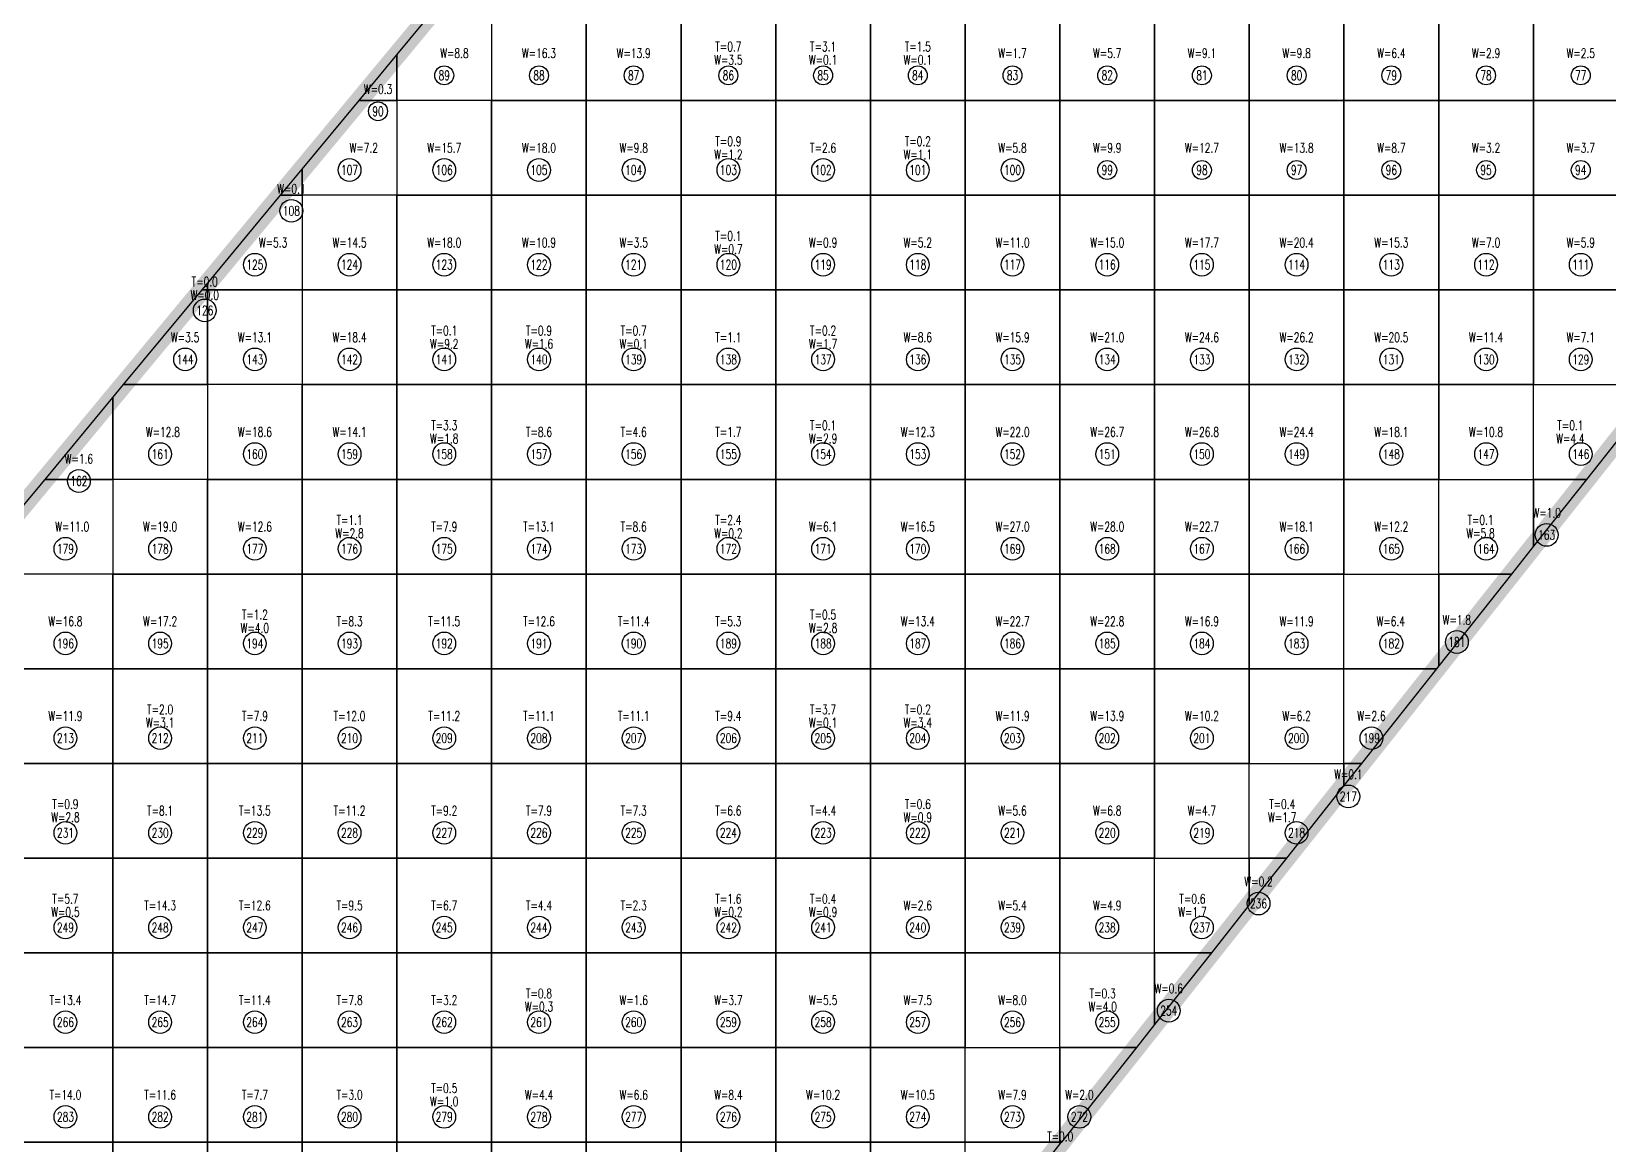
# Model space of a CAD drawing. Extents: x 4283 to 40403, y 1134 to 1764.
# Drawn here: x 28907.6 to 28963.1, y 1609.8 to 1648.9 of the extents above; entities that cross this region are included whole.
import ezdxf
from ezdxf.enums import TextEntityAlignment as Align

# ---------------------------------------------------------------- set-up
doc = ezdxf.new("R2010")
doc.units = 0
for name, color, linetype in [('tdz_2-4方格网', 2, 'Continuous'), ('tdz_2-4方格网计算', 7, 'Continuous'), ('tdz_格田', 6, 'Continuous')]:
    doc.layers.add(name, color=color, linetype=linetype)
doc.styles.add('GLandNum', font='txt_____.ttf', dxfattribs={"width": 0.7, "height": 0.5})

msp = doc.modelspace()

# ---------------------------------------------------------------- linework, layer by layer
at = {"layer": 'tdz_2-4方格网', "linetype": 'Continuous'}
for points in [[(28921.843, 1649.841, 2283.178), (28923.745, 1649.841, 2283.213), (28923.745, 1646.508, 2283.417), (28920.412, 1646.508, 2283.277), (28920.412, 1648.114, 2283.234)], [(28923.745, 1649.841, 2283.213), (28923.745, 1646.508, 2283.417), (28927.078, 1646.508, 2283.302), (28927.078, 1649.841, 2283.214)], [(28927.078, 1649.841, 2283.214), (28927.078, 1646.508, 2283.302), (28930.412, 1646.508, 2282.612), (28930.412, 1649.841, 2282.91)], [(28930.412, 1649.841, 2282.91), (28930.412, 1646.508, 2282.612), (28933.745, 1646.508, 2282.032), (28933.745, 1649.841, 2282.492)], [(28933.745, 1649.841, 2282.492), (28933.745, 1646.508, 2282.032), (28937.078, 1646.508, 2282), (28937.078, 1649.841, 2282)], [(28937.078, 1649.841, 2282), (28937.078, 1646.508, 2282), (28940.412, 1646.508, 2281.886), (28940.412, 1649.841, 2281.913)], [(28940.412, 1649.841, 2281.913), (28940.412, 1646.508, 2281.886), (28943.745, 1646.508, 2281.769), (28943.745, 1649.841, 2281.778)], [(28943.745, 1649.841, 2281.778), (28943.745, 1646.508, 2281.769), (28947.078, 1646.508, 2281.692), (28947.078, 1649.841, 2281.643)], [(28947.078, 1649.841, 2281.643), (28947.078, 1646.508, 2281.692), (28950.412, 1646.508, 2281.534), (28950.412, 1649.841, 2281.527)], [(28950.412, 1649.841, 2281.527), (28950.412, 1646.508, 2281.534), (28953.745, 1646.508, 2281.291), (28953.745, 1649.841, 2281.259)], [(28953.745, 1649.841, 2281.259), (28953.745, 1646.508, 2281.291), (28957.078, 1646.508, 2280.861), (28957.078, 1649.841, 2280.981)], [(28957.078, 1649.841, 2280.981), (28957.078, 1646.508, 2280.861), (28960.412, 1646.508, 2280.631), (28960.412, 1649.841, 2280.696)], [(28960.412, 1649.841, 2280.696), (28960.412, 1646.508, 2280.631), (28963.745, 1646.508, 2280.445), (28963.745, 1649.841, 2280.502)], [(28920.412, 1648.114, 2283.234), (28920.412, 1646.508, 2283.277), (28919.08, 1646.508, 2283.285)], [(28919.08, 1646.508, 2283.285), (28920.412, 1646.508, 2283.277), (28920.412, 1643.174, 2283.528), (28917.078, 1643.174, 2283.381), (28917.078, 1644.093, 2283.363)], [(28920.412, 1646.508, 2283.277), (28920.412, 1643.174, 2283.528), (28923.745, 1643.174, 2283.409), (28923.745, 1646.508, 2283.417)], [(28923.745, 1646.508, 2283.417), (28923.745, 1643.174, 2283.409), (28927.078, 1643.174, 2282.893), (28927.078, 1646.508, 2283.302)], [(28927.078, 1646.508, 2283.302), (28927.078, 1643.174, 2282.893), (28930.412, 1643.174, 2282.491), (28930.412, 1646.508, 2282.612)], [(28930.412, 1646.508, 2282.612), (28930.412, 1643.174, 2282.491), (28933.745, 1643.174, 2282.234), (28933.745, 1646.508, 2282.032)], [(28933.745, 1646.508, 2282.032), (28933.745, 1643.174, 2282.234), (28937.078, 1643.174, 2282), (28937.078, 1646.508, 2282)], [(28937.078, 1646.508, 2282), (28937.078, 1643.174, 2282), (28940.412, 1643.174, 2281.933), (28940.412, 1646.508, 2281.886)], [(28940.412, 1646.508, 2281.886), (28940.412, 1643.174, 2281.933), (28943.745, 1643.174, 2281.856), (28943.745, 1646.508, 2281.769)], [(28943.745, 1646.508, 2281.769), (28943.745, 1643.174, 2281.856), (28947.078, 1643.174, 2281.718), (28947.078, 1646.508, 2281.692)], [(28947.078, 1646.508, 2281.692), (28947.078, 1643.174, 2281.718), (28950.412, 1643.174, 2281.525), (28950.412, 1646.508, 2281.534)], [(28950.412, 1646.508, 2281.534), (28950.412, 1643.174, 2281.525), (28953.745, 1643.174, 2281.386), (28953.745, 1646.508, 2281.291)], [(28953.745, 1646.508, 2281.291), (28953.745, 1643.174, 2281.386), (28957.078, 1643.174, 2280.8), (28957.078, 1646.508, 2280.861)], [(28957.078, 1646.508, 2280.861), (28957.078, 1643.174, 2280.8), (28960.412, 1643.174, 2280.605), (28960.412, 1646.508, 2280.631)], [(28960.412, 1646.508, 2280.631), (28960.412, 1643.174, 2280.605), (28963.745, 1643.174, 2280.419), (28963.745, 1646.508, 2280.445)], [(28917.078, 1644.093, 2283.363), (28917.078, 1643.174, 2283.381), (28916.317, 1643.174, 2283.393)], [(28916.317, 1643.174, 2283.393), (28917.078, 1643.174, 2283.381), (28917.078, 1639.841, 2283.593), (28913.745, 1639.841, 2283.497), (28913.745, 1640.072, 2283.493)], [(28917.078, 1643.174, 2283.381), (28917.078, 1639.841, 2283.593), (28920.412, 1639.841, 2283.557), (28920.412, 1643.174, 2283.528)], [(28920.412, 1643.174, 2283.528), (28920.412, 1639.841, 2283.557), (28923.745, 1639.841, 2283.085), (28923.745, 1643.174, 2283.409)], [(28923.745, 1643.174, 2283.409), (28923.745, 1639.841, 2283.085), (28927.078, 1639.841, 2282.58), (28927.078, 1643.174, 2282.893)], [(28927.078, 1643.174, 2282.893), (28927.078, 1639.841, 2282.58), (28930.412, 1639.841, 2282.351), (28930.412, 1643.174, 2282.491)], [(28930.412, 1643.174, 2282.491), (28930.412, 1639.841, 2282.351), (28933.745, 1639.841, 2282.094), (28933.745, 1643.174, 2282.234)], [(28933.745, 1643.174, 2282.234), (28933.745, 1639.841, 2282.094), (28937.078, 1639.841, 2282), (28937.078, 1643.174, 2282)], [(28937.078, 1643.174, 2282), (28937.078, 1639.841, 2282), (28940.412, 1639.841, 2282), (28940.412, 1643.174, 2281.933)], [(28940.412, 1643.174, 2281.933), (28940.412, 1639.841, 2282), (28943.745, 1639.841, 2281.907), (28943.745, 1643.174, 2281.856)], [(28943.745, 1643.174, 2281.856), (28943.745, 1639.841, 2281.907), (28947.078, 1639.841, 2281.789), (28947.078, 1643.174, 2281.718)], [(28947.078, 1643.174, 2281.718), (28947.078, 1639.841, 2281.789), (28950.412, 1639.841, 2281.672), (28950.412, 1643.174, 2281.525)], [(28950.412, 1643.174, 2281.525), (28950.412, 1639.841, 2281.672), (28953.745, 1639.841, 2281.554), (28953.745, 1643.174, 2281.386)], [(28953.745, 1643.174, 2281.386), (28953.745, 1639.841, 2281.554), (28957.078, 1639.841, 2281.005), (28957.078, 1643.174, 2280.8)], [(28957.078, 1643.174, 2280.8), (28957.078, 1639.841, 2281.005), (28960.412, 1639.841, 2280.589), (28960.412, 1643.174, 2280.605)], [(28960.412, 1643.174, 2280.605), (28960.412, 1639.841, 2280.589), (28963.745, 1639.841, 2280.415), (28963.745, 1643.174, 2280.419)], [(28913.745, 1640.072, 2283.493), (28913.745, 1639.841, 2283.497), (28913.553, 1639.841, 2283.5)], [(28913.553, 1639.841, 2283.5), (28913.745, 1639.841, 2283.497), (28913.745, 1636.508, 2283.658), (28910.79, 1636.508, 2283.608)], [(28913.745, 1636.508, 2283.658), (28913.745, 1639.841, 2283.497), (28917.078, 1639.841, 2283.593), (28917.078, 1636.508, 2283.711)], [(28917.078, 1639.841, 2283.593), (28917.078, 1636.508, 2283.711), (28920.412, 1636.508, 2283.307), (28920.412, 1639.841, 2283.557)], [(28920.412, 1639.841, 2283.557), (28920.412, 1636.508, 2283.307), (28923.745, 1636.508, 2282.548), (28923.745, 1639.841, 2283.085)], [(28923.745, 1639.841, 2283.085), (28923.745, 1636.508, 2282.548), (28927.078, 1636.508, 2282.433), (28927.078, 1639.841, 2282.58)], [(28927.078, 1639.841, 2282.58), (28927.078, 1636.508, 2282.433), (28930.412, 1636.508, 2282.212), (28930.412, 1639.841, 2282.351)], [(28930.412, 1639.841, 2282.351), (28930.412, 1636.508, 2282.212), (28933.745, 1636.508, 2282), (28933.745, 1639.841, 2282.094)], [(28933.745, 1639.841, 2282.094), (28933.745, 1636.508, 2282), (28937.078, 1636.508, 2282), (28937.078, 1639.841, 2282)], [(28937.078, 1639.841, 2282), (28937.078, 1636.508, 2282), (28940.412, 1636.508, 2282), (28940.412, 1639.841, 2282)], [(28940.412, 1639.841, 2282), (28940.412, 1636.508, 2282), (28943.745, 1636.508, 2282.017), (28943.745, 1639.841, 2281.907)], [(28943.745, 1639.841, 2281.907), (28943.745, 1636.508, 2282.017), (28947.078, 1636.508, 2281.898), (28947.078, 1639.841, 2281.789)], [(28947.078, 1639.841, 2281.789), (28947.078, 1636.508, 2281.898), (28950.412, 1636.508, 2281.785), (28950.412, 1639.841, 2281.672)], [(28950.412, 1639.841, 2281.672), (28950.412, 1636.508, 2281.785), (28953.745, 1636.508, 2281.443), (28953.745, 1639.841, 2281.554)], [(28953.745, 1639.841, 2281.554), (28953.745, 1636.508, 2281.443), (28957.078, 1636.508, 2280.99), (28957.078, 1639.841, 2281.005)], [(28957.078, 1639.841, 2281.005), (28957.078, 1636.508, 2280.99), (28960.412, 1636.508, 2280.589), (28960.412, 1639.841, 2280.589)], [(28960.412, 1639.841, 2280.589), (28960.412, 1636.508, 2280.589), (28963.745, 1636.508, 2280.262), (28963.745, 1639.841, 2280.415)], [(28910.79, 1636.508, 2283.608), (28913.745, 1636.508, 2283.658), (28913.745, 1633.174, 2283.866), (28910.412, 1633.174, 2283.721), (28910.412, 1636.051, 2283.623)], [(28913.745, 1636.508, 2283.658), (28913.745, 1633.174, 2283.866), (28917.078, 1633.174, 2283.511), (28917.078, 1636.508, 2283.711)], [(28917.078, 1636.508, 2283.711), (28917.078, 1633.174, 2283.511), (28920.412, 1633.174, 2282.883), (28920.412, 1636.508, 2283.307)], [(28920.412, 1636.508, 2283.307), (28920.412, 1633.174, 2282.883), (28923.745, 1633.174, 2282.165), (28923.745, 1636.508, 2282.548)], [(28923.745, 1636.508, 2282.548), (28923.745, 1633.174, 2282.165), (28927.078, 1633.174, 2282.135), (28927.078, 1636.508, 2282.433)], [(28927.078, 1636.508, 2282.433), (28927.078, 1633.174, 2282.135), (28930.412, 1633.174, 2282.073), (28930.412, 1636.508, 2282.212)], [(28930.412, 1636.508, 2282.212), (28930.412, 1633.174, 2282.073), (28933.745, 1633.174, 2282), (28933.745, 1636.508, 2282)], [(28933.745, 1636.508, 2282), (28933.745, 1633.174, 2282), (28937.078, 1633.174, 2282), (28937.078, 1636.508, 2282)], [(28937.078, 1636.508, 2282), (28937.078, 1633.174, 2282), (28940.412, 1633.174, 2282.093), (28940.412, 1636.508, 2282)], [(28940.412, 1636.508, 2282), (28940.412, 1633.174, 2282.093), (28943.745, 1633.174, 2282.16), (28943.745, 1636.508, 2282.017)], [(28943.745, 1636.508, 2282.017), (28943.745, 1633.174, 2282.16), (28947.078, 1633.174, 2281.847), (28947.078, 1636.508, 2281.898)], [(28947.078, 1636.508, 2281.898), (28947.078, 1633.174, 2281.847), (28950.412, 1633.174, 2281.542), (28950.412, 1636.508, 2281.785)], [(28950.412, 1636.508, 2281.785), (28950.412, 1633.174, 2281.542), (28953.745, 1633.174, 2281.188), (28953.745, 1636.508, 2281.443)], [(28953.745, 1636.508, 2281.443), (28953.745, 1633.174, 2281.188), (28957.078, 1633.174, 2280.81), (28957.078, 1636.508, 2280.99)], [(28957.078, 1636.508, 2280.99), (28957.078, 1633.174, 2280.81), (28960.412, 1633.174, 2280.412), (28960.412, 1636.508, 2280.589)], [(28962.278, 1633.174, 2280.287), (28960.412, 1633.174, 2280.412), (28960.412, 1636.508, 2280.589), (28963.745, 1636.508, 2280.262), (28963.745, 1635.026, 2280.245)], [(28910.412, 1636.051, 2283.623), (28910.412, 1633.174, 2283.721), (28908.027, 1633.174, 2283.715)], [(28908.027, 1633.174, 2283.715), (28910.412, 1633.174, 2283.721), (28910.412, 1629.841, 2283.962), (28907.078, 1629.841, 2283.795), (28907.078, 1632.03, 2283.752)], [(28910.412, 1633.174, 2283.721), (28910.412, 1629.841, 2283.962), (28913.745, 1629.841, 2283.793), (28913.745, 1633.174, 2283.866)], [(28913.745, 1633.174, 2283.866), (28913.745, 1629.841, 2283.793), (28917.078, 1629.841, 2282.965), (28917.078, 1633.174, 2283.511)], [(28917.078, 1633.174, 2283.511), (28917.078, 1629.841, 2282.965), (28920.412, 1629.841, 2282.493), (28920.412, 1633.174, 2282.883)], [(28920.412, 1633.174, 2282.883), (28920.412, 1629.841, 2282.493), (28923.745, 1629.841, 2282.204), (28923.745, 1633.174, 2282.165)], [(28923.745, 1633.174, 2282.165), (28923.745, 1629.841, 2282.204), (28927.078, 1629.841, 2282), (28927.078, 1633.174, 2282.135)], [(28927.078, 1633.174, 2282.135), (28927.078, 1629.841, 2282), (28930.412, 1629.841, 2281.914), (28930.412, 1633.174, 2282.073)], [(28930.412, 1633.174, 2282.073), (28930.412, 1629.841, 2281.914), (28933.745, 1629.841, 2281.974), (28933.745, 1633.174, 2282)], [(28933.745, 1633.174, 2282), (28933.745, 1629.841, 2281.974), (28937.078, 1629.841, 2282.009), (28937.078, 1633.174, 2282)], [(28937.078, 1633.174, 2282), (28937.078, 1629.841, 2282.009), (28940.412, 1629.841, 2282.134), (28940.412, 1633.174, 2282.093)], [(28940.412, 1633.174, 2282.093), (28940.412, 1629.841, 2282.134), (28943.745, 1629.841, 2282.118), (28943.745, 1633.174, 2282.16)], [(28943.745, 1633.174, 2282.16), (28943.745, 1629.841, 2282.118), (28947.078, 1629.841, 2281.628), (28947.078, 1633.174, 2281.847)], [(28947.078, 1633.174, 2281.847), (28947.078, 1629.841, 2281.628), (28950.412, 1629.841, 2281.315), (28950.412, 1633.174, 2281.542)], [(28950.412, 1633.174, 2281.542), (28950.412, 1629.841, 2281.315), (28953.745, 1629.841, 2280.944), (28953.745, 1633.174, 2281.188)], [(28953.745, 1633.174, 2281.188), (28953.745, 1629.841, 2280.944), (28957.078, 1629.841, 2280.562), (28957.078, 1633.174, 2280.81)], [(28959.638, 1629.841, 2280.363), (28957.078, 1629.841, 2280.562), (28957.078, 1633.174, 2280.81), (28960.412, 1633.174, 2280.412), (28960.412, 1630.818, 2280.341)], [(28960.412, 1633.174, 2280.412), (28962.278, 1633.174, 2280.287), (28960.412, 1630.818, 2280.341)], [(28907.078, 1629.841, 2283.795), (28907.078, 1626.508, 2284), (28910.412, 1626.508, 2283.9), (28910.412, 1629.841, 2283.962)], [(28910.412, 1629.841, 2283.962), (28910.412, 1626.508, 2283.9), (28913.745, 1626.508, 2283.199), (28913.745, 1629.841, 2283.793)], [(28913.745, 1629.841, 2283.793), (28913.745, 1626.508, 2283.199), (28917.078, 1626.508, 2282.577), (28917.078, 1629.841, 2282.965)], [(28917.078, 1629.841, 2282.965), (28917.078, 1626.508, 2282.577), (28920.412, 1626.508, 2282.383), (28920.412, 1629.841, 2282.493)], [(28920.412, 1629.841, 2282.493), (28920.412, 1626.508, 2282.383), (28923.745, 1626.508, 2282.141), (28923.745, 1629.841, 2282.204)], [(28923.745, 1629.841, 2282.204), (28923.745, 1626.508, 2282.141), (28927.078, 1626.508, 2281.911), (28927.078, 1629.841, 2282)], [(28927.078, 1629.841, 2282), (28927.078, 1626.508, 2281.911), (28930.412, 1626.508, 2281.696), (28930.412, 1629.841, 2281.914)], [(28930.412, 1629.841, 2281.914), (28930.412, 1626.508, 2281.696), (28933.745, 1626.508, 2281.645), (28933.745, 1629.841, 2281.974)], [(28933.745, 1629.841, 2281.974), (28933.745, 1626.508, 2281.645), (28937.078, 1626.508, 2281.708), (28937.078, 1629.841, 2282.009)], [(28937.078, 1629.841, 2282.009), (28937.078, 1626.508, 2281.708), (28940.412, 1626.508, 2281.756), (28940.412, 1629.841, 2282.134)], [(28940.412, 1629.841, 2282.134), (28940.412, 1626.508, 2281.756), (28943.745, 1626.508, 2281.736), (28943.745, 1629.841, 2282.118)], [(28943.745, 1629.841, 2282.118), (28943.745, 1626.508, 2281.736), (28947.078, 1626.508, 2281.411), (28947.078, 1629.841, 2281.628)], [(28947.078, 1629.841, 2281.628), (28947.078, 1626.508, 2281.411), (28950.412, 1626.508, 2281.062), (28950.412, 1629.841, 2281.315)], [(28950.412, 1629.841, 2281.315), (28950.412, 1626.508, 2281.062), (28953.745, 1626.508, 2280.703), (28953.745, 1629.841, 2280.944)], [(28956.998, 1626.508, 2280.44), (28953.745, 1626.508, 2280.703), (28953.745, 1629.841, 2280.944), (28957.078, 1629.841, 2280.562), (28957.078, 1626.609, 2280.437)], [(28957.078, 1629.841, 2280.562), (28959.638, 1629.841, 2280.363), (28957.078, 1626.609, 2280.437)], [(28907.078, 1626.508, 2284), (28907.078, 1623.174, 2283.674), (28910.412, 1623.174, 2283.267), (28910.412, 1626.508, 2283.9)], [(28910.412, 1626.508, 2283.9), (28910.412, 1623.174, 2283.267), (28913.745, 1623.174, 2282.632), (28913.745, 1626.508, 2283.199)], [(28913.745, 1626.508, 2283.199), (28913.745, 1623.174, 2282.632), (28917.078, 1623.174, 2282.465), (28917.078, 1626.508, 2282.577)], [(28917.078, 1626.508, 2282.577), (28917.078, 1623.174, 2282.465), (28920.412, 1623.174, 2282.297), (28920.412, 1626.508, 2282.383)], [(28920.412, 1626.508, 2282.383), (28920.412, 1623.174, 2282.297), (28923.745, 1623.174, 2282.129), (28923.745, 1626.508, 2282.141)], [(28923.745, 1626.508, 2282.141), (28923.745, 1623.174, 2282.129), (28927.078, 1623.174, 2281.927), (28927.078, 1626.508, 2281.911)], [(28927.078, 1626.508, 2281.911), (28927.078, 1623.174, 2281.927), (28930.412, 1623.174, 2281.715), (28930.412, 1626.508, 2281.696)], [(28930.412, 1626.508, 2281.696), (28930.412, 1623.174, 2281.715), (28933.745, 1623.174, 2281.519), (28933.745, 1626.508, 2281.645)], [(28933.745, 1626.508, 2281.645), (28933.745, 1623.174, 2281.519), (28937.078, 1623.174, 2281.418), (28937.078, 1626.508, 2281.708)], [(28937.078, 1626.508, 2281.708), (28937.078, 1623.174, 2281.418), (28940.412, 1623.174, 2281.407), (28940.412, 1626.508, 2281.756)], [(28940.412, 1626.508, 2281.756), (28940.412, 1623.174, 2281.407), (28943.745, 1623.174, 2281.394), (28943.745, 1626.508, 2281.736)], [(28943.745, 1626.508, 2281.736), (28943.745, 1623.174, 2281.394), (28947.078, 1623.174, 2281.103), (28947.078, 1626.508, 2281.411)], [(28947.078, 1626.508, 2281.411), (28947.078, 1623.174, 2281.103), (28950.412, 1623.174, 2280.819), (28950.412, 1626.508, 2281.062)], [(28950.412, 1626.508, 2281.062), (28950.412, 1623.174, 2280.819), (28953.745, 1623.174, 2280.527), (28953.745, 1626.508, 2280.703)], [(28953.745, 1626.508, 2280.703), (28956.998, 1626.508, 2280.44), (28954.358, 1623.174, 2280.516), (28953.745, 1623.174, 2280.527)], [(28907.078, 1623.174, 2283.674), (28907.078, 1619.841, 2283.655), (28910.412, 1619.841, 2282.876), (28910.412, 1623.174, 2283.267)], [(28910.412, 1623.174, 2283.267), (28910.412, 1619.841, 2282.876), (28913.745, 1619.841, 2282.573), (28913.745, 1623.174, 2282.632)], [(28913.745, 1623.174, 2282.632), (28913.745, 1619.841, 2282.573), (28917.078, 1619.841, 2282.449), (28917.078, 1623.174, 2282.465)], [(28917.078, 1623.174, 2282.465), (28917.078, 1619.841, 2282.449), (28920.412, 1619.841, 2282.3), (28920.412, 1623.174, 2282.297)], [(28920.412, 1623.174, 2282.297), (28920.412, 1619.841, 2282.3), (28923.745, 1619.841, 2282.134), (28923.745, 1623.174, 2282.129)], [(28923.745, 1623.174, 2282.129), (28923.745, 1619.841, 2282.134), (28927.078, 1619.841, 2281.959), (28927.078, 1623.174, 2281.927)], [(28927.078, 1623.174, 2281.927), (28927.078, 1619.841, 2281.959), (28930.412, 1619.841, 2281.754), (28930.412, 1623.174, 2281.715)], [(28930.412, 1623.174, 2281.715), (28930.412, 1619.841, 2281.754), (28933.745, 1619.841, 2281.592), (28933.745, 1623.174, 2281.519)], [(28933.745, 1623.174, 2281.519), (28933.745, 1619.841, 2281.592), (28937.078, 1619.841, 2281.431), (28937.078, 1623.174, 2281.418)], [(28937.078, 1623.174, 2281.418), (28937.078, 1619.841, 2281.431), (28940.412, 1619.841, 2281.336), (28940.412, 1623.174, 2281.407)], [(28940.412, 1623.174, 2281.407), (28940.412, 1619.841, 2281.336), (28943.745, 1619.841, 2281.174), (28943.745, 1623.174, 2281.394)], [(28943.745, 1623.174, 2281.394), (28943.745, 1619.841, 2281.174), (28947.078, 1619.841, 2280.919), (28947.078, 1623.174, 2281.103)], [(28947.078, 1623.174, 2281.103), (28947.078, 1619.841, 2280.919), (28950.412, 1619.841, 2280.667), (28950.412, 1623.174, 2280.819)], [(28951.717, 1619.841, 2280.593), (28950.412, 1619.841, 2280.667), (28950.412, 1623.174, 2280.819), (28953.745, 1623.174, 2280.527), (28953.745, 1622.401, 2280.534)], [(28953.745, 1623.174, 2280.527), (28954.358, 1623.174, 2280.516), (28953.745, 1622.401, 2280.534)], [(28907.078, 1619.841, 2283.655), (28907.078, 1616.508, 2283.173), (28910.412, 1616.508, 2282.63), (28910.412, 1619.841, 2282.876)], [(28910.412, 1619.841, 2282.876), (28910.412, 1616.508, 2282.63), (28913.745, 1616.508, 2282.506), (28913.745, 1619.841, 2282.573)], [(28913.745, 1619.841, 2282.573), (28913.745, 1616.508, 2282.506), (28917.078, 1616.508, 2282.382), (28917.078, 1619.841, 2282.449)], [(28917.078, 1619.841, 2282.449), (28917.078, 1616.508, 2282.382), (28920.412, 1616.508, 2282.258), (28920.412, 1619.841, 2282.3)], [(28920.412, 1619.841, 2282.3), (28920.412, 1616.508, 2282.258), (28923.745, 1616.508, 2282.134), (28923.745, 1619.841, 2282.134)], [(28923.745, 1619.841, 2282.134), (28923.745, 1616.508, 2282.134), (28927.078, 1616.508, 2281.994), (28927.078, 1619.841, 2281.959)], [(28927.078, 1619.841, 2281.959), (28927.078, 1616.508, 2281.994), (28930.412, 1616.508, 2281.825), (28930.412, 1619.841, 2281.754)], [(28930.412, 1619.841, 2281.754), (28930.412, 1616.508, 2281.825), (28933.745, 1616.508, 2281.658), (28933.745, 1619.841, 2281.592)], [(28933.745, 1619.841, 2281.592), (28933.745, 1616.508, 2281.658), (28937.078, 1616.508, 2281.491), (28937.078, 1619.841, 2281.431)], [(28937.078, 1619.841, 2281.431), (28937.078, 1616.508, 2281.491), (28940.412, 1616.508, 2281.333), (28940.412, 1619.841, 2281.336)], [(28940.412, 1619.841, 2281.336), (28940.412, 1616.508, 2281.333), (28943.745, 1616.508, 2281.15), (28943.745, 1619.841, 2281.174)], [(28943.745, 1619.841, 2281.174), (28943.745, 1616.508, 2281.15), (28947.078, 1616.508, 2280.835), (28947.078, 1619.841, 2280.919)], [(28949.077, 1616.508, 2280.669), (28947.078, 1616.508, 2280.835), (28947.078, 1619.841, 2280.919), (28950.412, 1619.841, 2280.667), (28950.412, 1618.192, 2280.631)], [(28950.412, 1619.841, 2280.667), (28951.717, 1619.841, 2280.593), (28950.412, 1618.192, 2280.631)], [(28907.078, 1616.508, 2283.173), (28907.078, 1613.174, 2282.813), (28910.412, 1613.174, 2282.613), (28910.412, 1616.508, 2282.63)], [(28910.412, 1616.508, 2282.63), (28910.412, 1613.174, 2282.613), (28913.745, 1613.174, 2282.487), (28913.745, 1616.508, 2282.506)], [(28913.745, 1616.508, 2282.506), (28913.745, 1613.174, 2282.487), (28917.078, 1613.174, 2282.362), (28917.078, 1616.508, 2282.382)], [(28917.078, 1616.508, 2282.382), (28917.078, 1613.174, 2282.362), (28920.412, 1613.174, 2282.263), (28920.412, 1616.508, 2282.258)], [(28920.412, 1616.508, 2282.258), (28920.412, 1613.174, 2282.263), (28923.745, 1613.174, 2282.167), (28923.745, 1616.508, 2282.134)], [(28923.745, 1616.508, 2282.134), (28923.745, 1613.174, 2282.167), (28927.078, 1613.174, 2282.041), (28927.078, 1616.508, 2281.994)], [(28927.078, 1616.508, 2281.994), (28927.078, 1613.174, 2282.041), (28930.412, 1613.174, 2281.875), (28930.412, 1616.508, 2281.825)], [(28930.412, 1616.508, 2281.825), (28930.412, 1613.174, 2281.875), (28933.745, 1613.174, 2281.709), (28933.745, 1616.508, 2281.658)], [(28933.745, 1616.508, 2281.658), (28933.745, 1613.174, 2281.709), (28937.078, 1613.174, 2281.551), (28937.078, 1616.508, 2281.491)], [(28937.078, 1616.508, 2281.491), (28937.078, 1613.174, 2281.551), (28940.412, 1613.174, 2281.392), (28940.412, 1616.508, 2281.333)], [(28940.412, 1616.508, 2281.333), (28940.412, 1613.174, 2281.392), (28943.745, 1613.174, 2281.086), (28943.745, 1616.508, 2281.15)], [(28946.437, 1613.174, 2280.791), (28943.745, 1613.174, 2281.086), (28943.745, 1616.508, 2281.15), (28947.078, 1616.508, 2280.835), (28947.078, 1613.984, 2280.762)], [(28947.078, 1616.508, 2280.835), (28949.077, 1616.508, 2280.669), (28947.078, 1613.984, 2280.762)], [(28907.078, 1613.174, 2282.813), (28907.078, 1609.841, 2282.801), (28910.412, 1609.841, 2282.634), (28910.412, 1613.174, 2282.613)], [(28910.412, 1613.174, 2282.613), (28910.412, 1609.841, 2282.634), (28913.745, 1609.841, 2282.538), (28913.745, 1613.174, 2282.487)], [(28913.745, 1613.174, 2282.487), (28913.745, 1609.841, 2282.538), (28917.078, 1609.841, 2282.443), (28917.078, 1613.174, 2282.362)], [(28917.078, 1613.174, 2282.362), (28917.078, 1609.841, 2282.443), (28920.412, 1609.841, 2282.347), (28920.412, 1613.174, 2282.263)], [(28920.412, 1613.174, 2282.263), (28920.412, 1609.841, 2282.347), (28923.745, 1609.841, 2282.251), (28923.745, 1613.174, 2282.167)], [(28923.745, 1613.174, 2282.167), (28923.745, 1609.841, 2282.251), (28927.078, 1609.841, 2282.091), (28927.078, 1613.174, 2282.041)], [(28927.078, 1613.174, 2282.041), (28927.078, 1609.841, 2282.091), (28930.412, 1609.841, 2281.927), (28930.412, 1613.174, 2281.875)], [(28930.412, 1613.174, 2281.875), (28930.412, 1609.841, 2281.927), (28933.745, 1609.841, 2281.759), (28933.745, 1613.174, 2281.709)], [(28933.745, 1613.174, 2281.709), (28933.745, 1609.841, 2281.759), (28937.078, 1609.841, 2281.591), (28937.078, 1613.174, 2281.551)], [(28937.078, 1613.174, 2281.551), (28937.078, 1609.841, 2281.591), (28940.412, 1609.841, 2281.255), (28940.412, 1613.174, 2281.392)], [(28940.412, 1609.841, 2281.255), (28940.412, 1613.174, 2281.392), (28943.745, 1613.174, 2281.086), (28943.745, 1609.841, 2280.915)], [(28943.745, 1613.174, 2281.086), (28946.437, 1613.174, 2280.791), (28943.797, 1609.841, 2280.913), (28943.745, 1609.841, 2280.915)], [(28907.078, 1609.841, 2282.801), (28907.078, 1606.508, 2282.763), (28910.412, 1606.508, 2282.655), (28910.412, 1609.841, 2282.634)], [(28910.412, 1609.841, 2282.634), (28910.412, 1606.508, 2282.655), (28913.745, 1606.508, 2282.617), (28913.745, 1609.841, 2282.538)], [(28913.745, 1609.841, 2282.538), (28913.745, 1606.508, 2282.617), (28917.078, 1606.508, 2282.527), (28917.078, 1609.841, 2282.443)], [(28917.078, 1609.841, 2282.443), (28917.078, 1606.508, 2282.527), (28920.412, 1606.508, 2282.432), (28920.412, 1609.841, 2282.347)], [(28920.412, 1609.841, 2282.347), (28920.412, 1606.508, 2282.432), (28923.745, 1606.508, 2282.307), (28923.745, 1609.841, 2282.251)], [(28923.745, 1609.841, 2282.251), (28923.745, 1606.508, 2282.307), (28927.078, 1606.508, 2282.129), (28927.078, 1609.841, 2282.091)], [(28927.078, 1609.841, 2282.091), (28927.078, 1606.508, 2282.129), (28930.412, 1606.508, 2281.947), (28930.412, 1609.841, 2281.927)], [(28930.412, 1609.841, 2281.927), (28930.412, 1606.508, 2281.947), (28933.745, 1606.508, 2281.779), (28933.745, 1609.841, 2281.759)], [(28933.745, 1609.841, 2281.759), (28933.745, 1606.508, 2281.779), (28937.078, 1606.508, 2281.399), (28937.078, 1609.841, 2281.591)], [(28937.078, 1609.841, 2281.591), (28937.078, 1606.508, 2281.399), (28940.412, 1606.508, 2281.05), (28940.412, 1609.841, 2281.255)], [(28941.157, 1606.508, 2281.035), (28940.412, 1606.508, 2281.05), (28940.412, 1609.841, 2281.255), (28943.745, 1609.841, 2280.915), (28943.745, 1609.775, 2280.916)], [(28943.745, 1609.841, 2280.915), (28943.797, 1609.841, 2280.913), (28943.745, 1609.775, 2280.916)]]:
    msp.add_polyline3d(points, close=True, dxfattribs=at)
at = {"layer": 'tdz_2-4方格网计算', "color": 7}
for centre, radius in [((28922.078, 1647.396), 0.333), ((28925.412, 1647.396), 0.333), ((28928.745, 1647.396), 0.333), ((28932.078, 1647.396), 0.333), ((28935.412, 1647.396), 0.333), ((28938.745, 1647.396), 0.333), ((28942.078, 1647.396), 0.333), ((28945.412, 1647.396), 0.333), ((28948.745, 1647.396), 0.333), ((28952.078, 1647.396), 0.333), ((28955.412, 1647.396), 0.333), ((28958.745, 1647.396), 0.333), ((28962.078, 1647.396), 0.333), ((28919.746, 1646.131), 0.333), ((28918.745, 1644.063), 0.4), ((28922.078, 1644.063), 0.4), ((28925.412, 1644.063), 0.4), ((28928.745, 1644.063), 0.4), ((28932.078, 1644.063), 0.4), ((28935.412, 1644.063), 0.4), ((28938.745, 1644.063), 0.4), ((28942.078, 1644.063), 0.4), ((28945.412, 1644.063), 0.333), ((28948.745, 1644.063), 0.333), ((28952.078, 1644.063), 0.333), ((28955.412, 1644.063), 0.333), ((28958.745, 1644.063), 0.333), ((28962.078, 1644.063), 0.333), ((28916.697, 1642.626), 0.4), ((28915.412, 1640.73), 0.4), ((28918.745, 1640.73), 0.4), ((28922.078, 1640.73), 0.4), ((28925.412, 1640.73), 0.4), ((28928.745, 1640.73), 0.4), ((28932.078, 1640.73), 0.4), ((28935.412, 1640.73), 0.4), ((28938.745, 1640.73), 0.4), ((28942.078, 1640.73), 0.4), ((28945.412, 1640.73), 0.4), ((28948.745, 1640.73), 0.4), ((28952.078, 1640.73), 0.4), ((28955.412, 1640.73), 0.4), ((28958.745, 1640.73), 0.4), ((28962.078, 1640.73), 0.4), ((28913.649, 1639.121), 0.4), ((28912.958, 1637.396), 0.4), ((28915.412, 1637.396), 0.4), ((28918.745, 1637.396), 0.4), ((28922.078, 1637.396), 0.4), ((28925.412, 1637.396), 0.4), ((28928.745, 1637.396), 0.4), ((28932.078, 1637.396), 0.4), ((28935.412, 1637.396), 0.4), ((28938.745, 1637.396), 0.4), ((28942.078, 1637.396), 0.4), ((28945.412, 1637.396), 0.4), ((28948.745, 1637.396), 0.4), ((28952.078, 1637.396), 0.4), ((28955.412, 1637.396), 0.4), ((28958.745, 1637.396), 0.4), ((28962.078, 1637.396), 0.4), ((28912.078, 1634.063), 0.4), ((28915.412, 1634.063), 0.4), ((28918.745, 1634.063), 0.4), ((28922.078, 1634.063), 0.4), ((28925.412, 1634.063), 0.4), ((28928.745, 1634.063), 0.4), ((28932.078, 1634.063), 0.4), ((28935.412, 1634.063), 0.4), ((28938.745, 1634.063), 0.4), ((28942.078, 1634.063), 0.4), ((28945.412, 1634.063), 0.4), ((28948.745, 1634.063), 0.4), ((28952.078, 1634.063), 0.4), ((28955.412, 1634.063), 0.4), ((28958.745, 1634.063), 0.4), ((28962.078, 1634.063), 0.4), ((28909.219, 1633.116), 0.4), ((28960.878, 1631.218), 0.4), ((28908.745, 1630.73), 0.4), ((28912.078, 1630.73), 0.4), ((28915.412, 1630.73), 0.4), ((28918.745, 1630.73), 0.4), ((28922.078, 1630.73), 0.4), ((28925.412, 1630.73), 0.4), ((28928.745, 1630.73), 0.4), ((28932.078, 1630.73), 0.4), ((28935.412, 1630.73), 0.4), ((28938.745, 1630.73), 0.4), ((28942.078, 1630.73), 0.4), ((28945.412, 1630.73), 0.4), ((28948.745, 1630.73), 0.4), ((28952.078, 1630.73), 0.4), ((28955.412, 1630.73), 0.4), ((28958.745, 1630.73), 0.4), ((28957.718, 1627.447), 0.4), ((28908.745, 1627.396), 0.4), ((28912.078, 1627.396), 0.4), ((28915.412, 1627.396), 0.4), ((28918.745, 1627.396), 0.4), ((28922.078, 1627.396), 0.4), ((28925.412, 1627.396), 0.4), ((28928.745, 1627.396), 0.4), ((28932.078, 1627.396), 0.4), ((28935.412, 1627.396), 0.4), ((28938.745, 1627.396), 0.4), ((28942.078, 1627.396), 0.4), ((28945.412, 1627.396), 0.4), ((28948.745, 1627.396), 0.4), ((28952.078, 1627.396), 0.4), ((28955.412, 1627.396), 0.4), ((28908.745, 1624.063), 0.4), ((28912.078, 1624.063), 0.4), ((28915.412, 1624.063), 0.4), ((28918.745, 1624.063), 0.4), ((28922.078, 1624.063), 0.4), ((28925.412, 1624.063), 0.4), ((28928.745, 1624.063), 0.4), ((28932.078, 1624.063), 0.4), ((28935.412, 1624.063), 0.4), ((28938.745, 1624.063), 0.4), ((28942.078, 1624.063), 0.4), ((28945.412, 1624.063), 0.4), ((28948.745, 1624.063), 0.4), ((28952.078, 1624.063), 0.4), ((28954.711, 1624.063), 0.4), ((28953.898, 1622.01), 0.4), ((28908.745, 1620.73), 0.4), ((28912.078, 1620.73), 0.4), ((28915.412, 1620.73), 0.4), ((28918.745, 1620.73), 0.4), ((28922.078, 1620.73), 0.4), ((28925.412, 1620.73), 0.4), ((28928.745, 1620.73), 0.4), ((28932.078, 1620.73), 0.4), ((28935.412, 1620.73), 0.4), ((28938.745, 1620.73), 0.4), ((28942.078, 1620.73), 0.4), ((28945.412, 1620.73), 0.4), ((28948.745, 1620.73), 0.4), ((28952.078, 1620.73), 0.4), ((28950.738, 1618.239), 0.4), ((28908.745, 1617.396), 0.4), ((28912.078, 1617.396), 0.4), ((28915.412, 1617.396), 0.4), ((28918.745, 1617.396), 0.4), ((28922.078, 1617.396), 0.4), ((28925.412, 1617.396), 0.4), ((28928.745, 1617.396), 0.4), ((28932.078, 1617.396), 0.4), ((28935.412, 1617.396), 0.4), ((28938.745, 1617.396), 0.4), ((28942.078, 1617.396), 0.4), ((28945.412, 1617.396), 0.4), ((28948.745, 1617.396), 0.4), ((28947.578, 1614.468), 0.4), ((28908.745, 1614.063), 0.4), ((28912.078, 1614.063), 0.4), ((28915.412, 1614.063), 0.4), ((28918.745, 1614.063), 0.4), ((28922.078, 1614.063), 0.4), ((28925.412, 1614.063), 0.4), ((28928.745, 1614.063), 0.4), ((28932.078, 1614.063), 0.4), ((28935.412, 1614.063), 0.4), ((28938.745, 1614.063), 0.4), ((28942.078, 1614.063), 0.4), ((28945.412, 1614.063), 0.4), ((28908.745, 1610.73), 0.4), ((28912.078, 1610.73), 0.4), ((28915.412, 1610.73), 0.4), ((28918.745, 1610.73), 0.4), ((28922.078, 1610.73), 0.4), ((28925.412, 1610.73), 0.4), ((28928.745, 1610.73), 0.4), ((28932.078, 1610.73), 0.4), ((28935.412, 1610.73), 0.4), ((28938.745, 1610.73), 0.4), ((28942.078, 1610.73), 0.4), ((28944.431, 1610.73), 0.4)]:
    msp.add_circle(centre, radius, dxfattribs=at)
at = {"layer": 'tdz_格田', "linetype": 'Continuous', "const_width": 0.667}
msp.add_lwpolyline([(28976.902, 1651.637), (28914.755, 1573.174), (28877.078, 1595.842), (28939.832, 1671.54), (28976.902, 1651.637)], close=True, dxfattribs=at)

# ---------------------------------------------------------------- texts
at = {"layer": 'tdz_2-4方格网计算', "color": 2, "style": 'GLandNum', "width": 0.7}
for s, p in [('T=0.7', (28932.078, 1648.408)), ('T=3.1', (28935.412, 1648.408)), ('T=1.5', (28938.745, 1648.408)), ('T=0.9', (28932.078, 1645.074)), ('T=0.2', (28938.745, 1645.074)), ('T=2.6', (28935.412, 1644.841)), ('T=0.1', (28932.078, 1641.741)), ('T=0.0', (28913.649, 1640.132)), ('T=0.1', (28922.078, 1638.408)), ('T=0.9', (28925.412, 1638.408)), ('T=0.7', (28928.745, 1638.408)), ('T=0.2', (28935.412, 1638.408)), ('T=1.1', (28932.078, 1638.174)), ('T=3.3', (28922.078, 1635.074)), ('T=0.1', (28935.412, 1635.074)), ('T=0.1', (28961.712, 1635.074)), ('T=8.6', (28925.412, 1634.841)), ('T=4.6', (28928.745, 1634.841)), ('T=1.7', (28932.078, 1634.841)), ('T=1.1', (28918.745, 1631.741)), ('T=2.4', (28932.078, 1631.741)), ('T=0.1', (28958.552, 1631.741)), ('T=7.9', (28922.078, 1631.508)), ('T=13.1', (28925.412, 1631.508)), ('T=8.6', (28928.745, 1631.508)), ('T=1.2', (28915.412, 1628.408)), ('T=0.5', (28935.412, 1628.408)), ('T=8.3', (28918.745, 1628.174)), ('T=11.5', (28922.078, 1628.174)), ('T=12.6', (28925.412, 1628.174)), ('T=11.4', (28928.745, 1628.174)), ('T=5.3', (28932.078, 1628.174)), ('T=2.0', (28912.078, 1625.074)), ('T=3.7', (28935.412, 1625.074)), ('T=0.2', (28938.745, 1625.074)), ('T=7.9', (28915.412, 1624.841)), ('T=12.0', (28918.745, 1624.841)), ('T=11.2', (28922.078, 1624.841)), ('T=11.1', (28925.412, 1624.841)), ('T=11.1', (28928.745, 1624.841)), ('T=9.4', (28932.078, 1624.841)), ('T=0.9', (28908.745, 1621.741)), ('T=0.6', (28938.745, 1621.741)), ('T=0.4', (28951.571, 1621.741)), ('T=8.1', (28912.078, 1621.508)), ('T=13.5', (28915.412, 1621.508)), ('T=11.2', (28918.745, 1621.508)), ('T=9.2', (28922.078, 1621.508)), ('T=7.9', (28925.412, 1621.508)), ('T=7.3', (28928.745, 1621.508)), ('T=6.6', (28932.078, 1621.508)), ('T=4.4', (28935.412, 1621.508)), ('T=5.7', (28908.745, 1618.408)), ('T=1.6', (28932.078, 1618.408)), ('T=0.4', (28935.412, 1618.408)), ('T=0.6', (28948.411, 1618.408)), ('T=14.3', (28912.078, 1618.174)), ('T=12.6', (28915.412, 1618.174)), ('T=9.5', (28918.745, 1618.174)), ('T=6.7', (28922.078, 1618.174)), ('T=4.4', (28925.412, 1618.174)), ('T=2.3', (28928.745, 1618.174)), ('T=0.8', (28925.412, 1615.074)), ('T=0.3', (28945.251, 1615.074)), ('T=13.4', (28908.745, 1614.841)), ('T=14.7', (28912.078, 1614.841)), ('T=11.4', (28915.412, 1614.841)), ('T=7.8', (28918.745, 1614.841)), ('T=3.2', (28922.078, 1614.841)), ('T=0.5', (28922.078, 1611.741)), ('T=14.0', (28908.745, 1611.508)), ('T=11.6', (28912.078, 1611.508)), ('T=7.7', (28915.412, 1611.508)), ('T=3.0', (28918.745, 1611.508)), ('T=0.0', (28943.758, 1610.041))]:
    msp.add_text(s, height=0.3333, dxfattribs=at).set_placement(p, align=Align.MIDDLE_CENTER)
at = {"layer": 'tdz_2-4方格网计算', "color": 173, "style": 'GLandNum', "width": 0.7}
for s, p in [('W=8.8', (28922.436, 1648.174)), ('W=16.3', (28925.412, 1648.174)), ('W=13.9', (28928.745, 1648.174)), ('W=3.5', (28932.078, 1647.941)), ('W=0.1', (28935.412, 1647.941)), ('W=0.1', (28938.745, 1647.941)), ('W=1.7', (28942.078, 1648.174)), ('W=5.7', (28945.412, 1648.174)), ('W=9.1', (28948.745, 1648.174)), ('W=9.8', (28952.078, 1648.174)), ('W=6.4', (28955.412, 1648.174)), ('W=2.9', (28958.745, 1648.174)), ('W=2.5', (28962.078, 1648.174)), ('W=0.3', (28919.746, 1646.909)), ('W=7.2', (28919.245, 1644.841)), ('W=15.7', (28922.078, 1644.841)), ('W=18.0', (28925.412, 1644.841)), ('W=9.8', (28928.745, 1644.841)), ('W=1.2', (28932.078, 1644.608)), ('W=1.1', (28938.745, 1644.608)), ('W=5.8', (28942.078, 1644.841)), ('W=9.9', (28945.412, 1644.841)), ('W=12.7', (28948.745, 1644.841)), ('W=13.8', (28952.078, 1644.841)), ('W=8.7', (28955.412, 1644.841)), ('W=3.2', (28958.745, 1644.841)), ('W=3.7', (28962.078, 1644.841)), ('W=0.1', (28916.697, 1643.404)), ('W=5.3', (28916.055, 1641.508)), ('W=14.5', (28918.745, 1641.508)), ('W=18.0', (28922.078, 1641.508)), ('W=10.9', (28925.412, 1641.508)), ('W=3.5', (28928.745, 1641.508)), ('W=0.7', (28932.078, 1641.274)), ('W=0.9', (28935.412, 1641.508)), ('W=5.2', (28938.745, 1641.508)), ('W=11.0', (28942.078, 1641.508)), ('W=15.0', (28945.412, 1641.508)), ('W=17.7', (28948.745, 1641.508)), ('W=20.4', (28952.078, 1641.508)), ('W=15.3', (28955.412, 1641.508)), ('W=7.0', (28958.745, 1641.508)), ('W=5.9', (28962.078, 1641.508)), ('W=0.0', (28913.649, 1639.665)), ('W=3.5', (28912.958, 1638.174)), ('W=13.1', (28915.412, 1638.174)), ('W=18.4', (28918.745, 1638.174)), ('W=9.2', (28922.078, 1637.941)), ('W=1.6', (28925.412, 1637.941)), ('W=0.1', (28928.745, 1637.941)), ('W=1.7', (28935.412, 1637.941)), ('W=8.6', (28938.745, 1638.174)), ('W=15.9', (28942.078, 1638.174)), ('W=21.0', (28945.412, 1638.174)), ('W=24.6', (28948.745, 1638.174)), ('W=26.2', (28952.078, 1638.174)), ('W=20.5', (28955.412, 1638.174)), ('W=11.4', (28958.745, 1638.174)), ('W=7.1', (28962.078, 1638.174)), ('W=12.8', (28912.173, 1634.841)), ('W=18.6', (28915.412, 1634.841)), ('W=14.1', (28918.745, 1634.841)), ('W=1.8', (28922.078, 1634.608)), ('W=2.9', (28935.412, 1634.608)), ('W=12.3', (28938.745, 1634.841)), ('W=22.0', (28942.078, 1634.841)), ('W=26.7', (28945.412, 1634.841)), ('W=26.8', (28948.745, 1634.841)), ('W=24.4', (28952.078, 1634.841)), ('W=18.1', (28955.412, 1634.841)), ('W=10.8', (28958.745, 1634.841)), ('W=4.4', (28961.712, 1634.608)), ('W=1.6', (28909.219, 1633.893)), ('W=1.0', (28960.878, 1631.996)), ('W=11.0', (28908.982, 1631.508)), ('W=19.0', (28912.078, 1631.508)), ('W=12.6', (28915.412, 1631.508)), ('W=2.8', (28918.745, 1631.274)), ('W=0.2', (28932.078, 1631.274)), ('W=6.1', (28935.412, 1631.508)), ('W=16.5', (28938.745, 1631.508)), ('W=27.0', (28942.078, 1631.508)), ('W=28.0', (28945.412, 1631.508)), ('W=22.7', (28948.745, 1631.508)), ('W=18.1', (28952.078, 1631.508)), ('W=12.2', (28955.412, 1631.508)), ('W=5.8', (28958.552, 1631.274)), ('W=16.8', (28908.745, 1628.174)), ('W=17.2', (28912.078, 1628.174)), ('W=4.0', (28915.412, 1627.941)), ('W=2.8', (28935.412, 1627.941)), ('W=13.4', (28938.745, 1628.174)), ('W=22.7', (28942.078, 1628.174)), ('W=22.8', (28945.412, 1628.174)), ('W=16.9', (28948.745, 1628.174)), ('W=11.9', (28952.078, 1628.174)), ('W=6.4', (28955.391, 1628.174)), ('W=1.8', (28957.718, 1628.225)), ('W=11.9', (28908.745, 1624.841)), ('W=3.1', (28912.078, 1624.608)), ('W=0.1', (28935.412, 1624.608)), ('W=3.4', (28938.745, 1624.608)), ('W=11.9', (28942.078, 1624.841)), ('W=13.9', (28945.412, 1624.841)), ('W=10.2', (28948.745, 1624.841)), ('W=6.2', (28952.078, 1624.841)), ('W=2.6', (28954.711, 1624.841)), ('W=0.1', (28953.898, 1622.787)), ('W=2.8', (28908.745, 1621.274)), ('W=0.9', (28938.745, 1621.274)), ('W=5.6', (28942.078, 1621.508)), ('W=6.8', (28945.412, 1621.508)), ('W=4.7', (28948.745, 1621.508)), ('W=1.7', (28951.571, 1621.274)), ('W=0.2', (28950.738, 1619.016)), ('W=0.5', (28908.745, 1617.941)), ('W=0.2', (28932.078, 1617.941)), ('W=0.9', (28935.412, 1617.941)), ('W=2.6', (28938.745, 1618.174)), ('W=5.4', (28942.078, 1618.174)), ('W=4.9', (28945.412, 1618.174)), ('W=1.7', (28948.411, 1617.941)), ('W=0.6', (28947.578, 1615.246)), ('W=0.3', (28925.412, 1614.608)), ('W=1.6', (28928.745, 1614.841)), ('W=3.7', (28932.078, 1614.841)), ('W=5.5', (28935.412, 1614.841)), ('W=7.5', (28938.745, 1614.841)), ('W=8.0', (28942.078, 1614.841)), ('W=4.0', (28945.251, 1614.608)), ('W=1.0', (28922.078, 1611.274)), ('W=4.4', (28925.412, 1611.508)), ('W=6.6', (28928.745, 1611.508)), ('W=8.4', (28932.078, 1611.508)), ('W=10.2', (28935.412, 1611.508)), ('W=10.5', (28938.745, 1611.508)), ('W=7.9', (28942.078, 1611.508)), ('W=2.0', (28944.431, 1611.508))]:
    msp.add_text(s, height=0.3333, dxfattribs=at).set_placement(p, align=Align.MIDDLE_CENTER)
at = {"layer": 'tdz_2-4方格网计算', "color": 7, "style": 'GLandNum', "width": 0.7}
for s, p in [('89', (28922.078, 1647.396)), ('88', (28925.412, 1647.396)), ('87', (28928.745, 1647.396)), ('86', (28932.078, 1647.396)), ('85', (28935.412, 1647.396)), ('84', (28938.745, 1647.396)), ('83', (28942.078, 1647.396)), ('82', (28945.412, 1647.396)), ('81', (28948.745, 1647.396)), ('80', (28952.078, 1647.396)), ('79', (28955.412, 1647.396)), ('78', (28958.745, 1647.396)), ('77', (28962.078, 1647.396)), ('90', (28919.746, 1646.131)), ('107', (28918.745, 1644.063)), ('106', (28922.078, 1644.063)), ('105', (28925.412, 1644.063)), ('104', (28928.745, 1644.063)), ('103', (28932.078, 1644.063)), ('102', (28935.412, 1644.063)), ('101', (28938.745, 1644.063)), ('100', (28942.078, 1644.063)), ('99', (28945.412, 1644.063)), ('98', (28948.745, 1644.063)), ('97', (28952.078, 1644.063)), ('96', (28955.412, 1644.063)), ('95', (28958.745, 1644.063)), ('94', (28962.078, 1644.063)), ('108', (28916.697, 1642.626)), ('125', (28915.412, 1640.73)), ('124', (28918.745, 1640.73)), ('123', (28922.078, 1640.73)), ('122', (28925.412, 1640.73)), ('121', (28928.745, 1640.73)), ('120', (28932.078, 1640.73)), ('119', (28935.412, 1640.73)), ('118', (28938.745, 1640.73)), ('117', (28942.078, 1640.73)), ('116', (28945.412, 1640.73)), ('115', (28948.745, 1640.73)), ('114', (28952.078, 1640.73)), ('113', (28955.412, 1640.73)), ('112', (28958.745, 1640.73)), ('111', (28962.078, 1640.73)), ('126', (28913.649, 1639.121)), ('144', (28912.958, 1637.396)), ('143', (28915.412, 1637.396)), ('142', (28918.745, 1637.396)), ('141', (28922.078, 1637.396)), ('140', (28925.412, 1637.396)), ('139', (28928.745, 1637.396)), ('138', (28932.078, 1637.396)), ('137', (28935.412, 1637.396)), ('136', (28938.745, 1637.396)), ('135', (28942.078, 1637.396)), ('134', (28945.412, 1637.396)), ('133', (28948.745, 1637.396)), ('132', (28952.078, 1637.396)), ('131', (28955.412, 1637.396)), ('130', (28958.745, 1637.396)), ('129', (28962.078, 1637.396)), ('161', (28912.078, 1634.063)), ('160', (28915.412, 1634.063)), ('159', (28918.745, 1634.063)), ('158', (28922.078, 1634.063)), ('157', (28925.412, 1634.063)), ('156', (28928.745, 1634.063)), ('155', (28932.078, 1634.063)), ('154', (28935.412, 1634.063)), ('153', (28938.745, 1634.063)), ('152', (28942.078, 1634.063)), ('151', (28945.412, 1634.063)), ('150', (28948.745, 1634.063)), ('149', (28952.078, 1634.063)), ('148', (28955.412, 1634.063)), ('147', (28958.745, 1634.063)), ('146', (28962.078, 1634.063)), ('162', (28909.219, 1633.116)), ('163', (28960.878, 1631.218)), ('179', (28908.745, 1630.73)), ('178', (28912.078, 1630.73)), ('177', (28915.412, 1630.73)), ('176', (28918.745, 1630.73)), ('175', (28922.078, 1630.73)), ('174', (28925.412, 1630.73)), ('173', (28928.745, 1630.73)), ('172', (28932.078, 1630.73)), ('171', (28935.412, 1630.73)), ('170', (28938.745, 1630.73)), ('169', (28942.078, 1630.73)), ('168', (28945.412, 1630.73)), ('167', (28948.745, 1630.73)), ('166', (28952.078, 1630.73)), ('165', (28955.412, 1630.73)), ('164', (28958.745, 1630.73)), ('196', (28908.745, 1627.396)), ('195', (28912.078, 1627.396)), ('194', (28915.412, 1627.396)), ('193', (28918.745, 1627.396)), ('192', (28922.078, 1627.396)), ('191', (28925.412, 1627.396)), ('190', (28928.745, 1627.396)), ('189', (28932.078, 1627.396)), ('188', (28935.412, 1627.396)), ('187', (28938.745, 1627.396)), ('186', (28942.078, 1627.396)), ('185', (28945.412, 1627.396)), ('184', (28948.745, 1627.396)), ('183', (28952.078, 1627.396)), ('182', (28955.412, 1627.396)), ('181', (28957.718, 1627.447)), ('213', (28908.745, 1624.063)), ('212', (28912.078, 1624.063)), ('211', (28915.412, 1624.063)), ('210', (28918.745, 1624.063)), ('209', (28922.078, 1624.063)), ('208', (28925.412, 1624.063)), ('207', (28928.745, 1624.063)), ('206', (28932.078, 1624.063)), ('205', (28935.412, 1624.063)), ('204', (28938.745, 1624.063)), ('203', (28942.078, 1624.063)), ('202', (28945.412, 1624.063)), ('201', (28948.745, 1624.063)), ('200', (28952.078, 1624.063)), ('199', (28954.711, 1624.063)), ('217', (28953.898, 1622.01)), ('231', (28908.745, 1620.73)), ('230', (28912.078, 1620.73)), ('229', (28915.412, 1620.73)), ('228', (28918.745, 1620.73)), ('227', (28922.078, 1620.73)), ('226', (28925.412, 1620.73)), ('225', (28928.745, 1620.73)), ('224', (28932.078, 1620.73)), ('223', (28935.412, 1620.73)), ('222', (28938.745, 1620.73)), ('221', (28942.078, 1620.73)), ('220', (28945.412, 1620.73)), ('219', (28948.745, 1620.73)), ('218', (28952.078, 1620.73)), ('236', (28950.738, 1618.239)), ('249', (28908.745, 1617.396)), ('248', (28912.078, 1617.396)), ('247', (28915.412, 1617.396)), ('246', (28918.745, 1617.396)), ('245', (28922.078, 1617.396)), ('244', (28925.412, 1617.396)), ('243', (28928.745, 1617.396)), ('242', (28932.078, 1617.396)), ('241', (28935.412, 1617.396)), ('240', (28938.745, 1617.396)), ('239', (28942.078, 1617.396)), ('238', (28945.412, 1617.396)), ('237', (28948.745, 1617.396)), ('254', (28947.578, 1614.468)), ('266', (28908.745, 1614.063)), ('265', (28912.078, 1614.063)), ('264', (28915.412, 1614.063)), ('263', (28918.745, 1614.063)), ('262', (28922.078, 1614.063)), ('261', (28925.412, 1614.063)), ('260', (28928.745, 1614.063)), ('259', (28932.078, 1614.063)), ('258', (28935.412, 1614.063)), ('257', (28938.745, 1614.063)), ('256', (28942.078, 1614.063)), ('255', (28945.412, 1614.063)), ('283', (28908.745, 1610.73)), ('282', (28912.078, 1610.73)), ('281', (28915.412, 1610.73)), ('280', (28918.745, 1610.73)), ('279', (28922.078, 1610.73)), ('278', (28925.412, 1610.73)), ('277', (28928.745, 1610.73)), ('276', (28932.078, 1610.73)), ('275', (28935.412, 1610.73)), ('274', (28938.745, 1610.73)), ('273', (28942.078, 1610.73)), ('272', (28944.431, 1610.73))]:
    msp.add_text(s, height=0.3333, dxfattribs=at).set_placement(p, align=Align.MIDDLE_CENTER)

doc.saveas('drawing.dxf')
